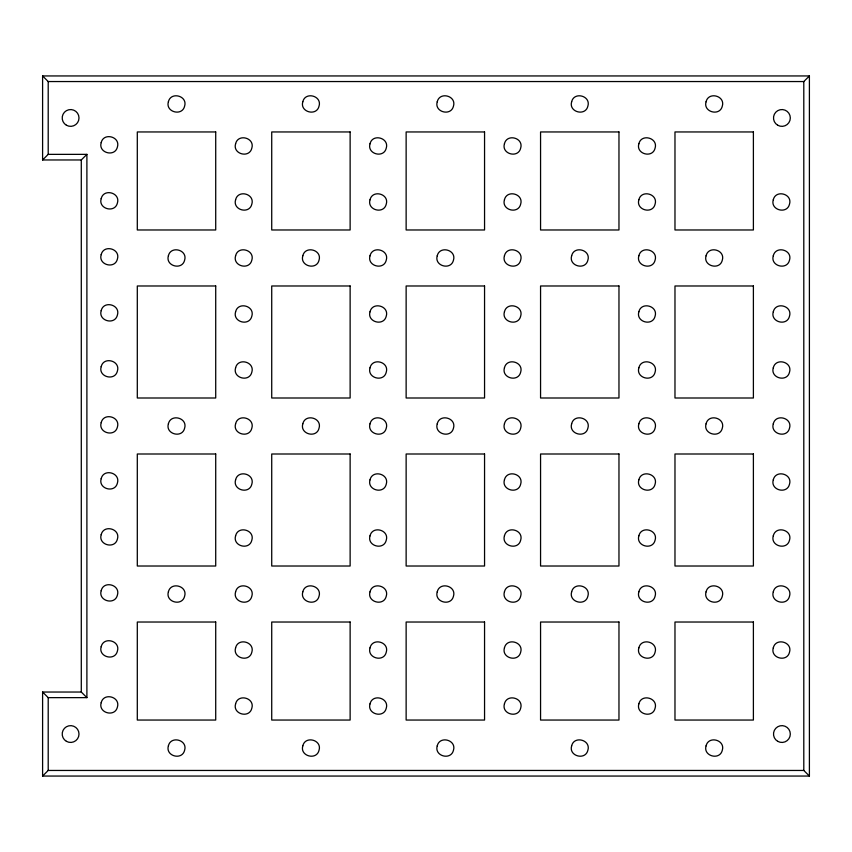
<?xml version="1.0" encoding="UTF-8"?>
<svg xmlns="http://www.w3.org/2000/svg" width="852" height="852" viewBox="0 0 852 852"><rect width="100%" height="100%" fill="white"/><g stroke="black" fill="none" stroke-linecap="round" stroke-linejoin="round"><path stroke-width="1.28" d="M42.6 159.963L48.202 154.361L48.202 81.547L42.6 75.945L42.6 159.963L81.291 159.963L86.893 154.361L48.202 154.361M42.6 692.037L48.202 697.639L86.893 697.639L81.291 692.037L42.6 692.037L42.6 776.055L48.202 770.453L803.798 770.453L809.4 776.055L809.4 75.945L42.6 75.945M48.202 81.547L803.798 81.547L809.4 75.945M42.6 776.055L809.4 776.055M803.798 81.547L803.798 770.453M86.893 154.361L86.893 697.639M81.291 159.963L81.291 692.037M48.202 697.639L48.202 770.453M101.186 142.635C97.991 152.955 115.009 157.513 117.416 146.981C120.601 136.661 103.582 132.103 101.186 142.635M101.186 198.644C97.991 208.964 115.009 213.522 117.416 202.989C120.601 192.669 103.582 188.111 101.186 198.644M101.186 254.652C97.991 264.972 115.009 269.53 117.416 258.997C120.601 248.677 103.582 244.119 101.186 254.652M101.186 310.66C97.991 320.98 115.009 325.539 117.416 315.006C120.601 304.686 103.582 300.128 101.186 310.66M101.186 366.669C97.991 376.989 115.009 381.547 117.416 371.014C120.601 360.694 103.582 356.136 101.186 366.669M101.186 422.677C97.991 432.997 115.009 437.555 117.416 427.022C120.601 416.703 103.582 412.144 101.186 422.677M101.186 478.686C97.991 489.005 115.009 493.564 117.416 483.031C120.601 472.711 103.582 468.153 101.186 478.686M101.186 534.694C97.991 545.014 115.009 549.572 117.416 539.039C120.601 528.719 103.582 524.161 101.186 534.694M101.186 590.702C97.991 601.022 115.009 605.58 117.416 595.047C120.601 584.728 103.582 580.169 101.186 590.702M168.387 101.782C165.203 112.091 182.221 116.66 184.618 106.127C187.813 95.807 170.794 91.249 168.387 101.782M101.186 646.711C97.991 657.03 115.009 661.589 117.416 651.056C120.601 640.736 103.582 636.178 101.186 646.711M101.186 702.719C97.991 713.039 115.009 717.597 117.416 707.064C120.601 696.744 103.582 692.186 101.186 702.719M168.387 255.802C165.203 266.122 182.221 270.68 184.618 260.148C187.813 249.828 170.794 245.269 168.387 255.802M168.387 423.827C165.203 434.147 182.221 438.705 184.618 428.173C187.813 417.853 170.794 413.295 168.387 423.827M168.387 591.852C165.203 602.172 182.221 606.731 184.618 596.198C187.813 585.878 170.794 581.32 168.387 591.852M235.599 143.786C232.415 154.105 249.434 158.664 251.83 148.131C255.014 137.811 237.996 133.253 235.599 143.786M235.599 199.794C232.415 210.114 249.434 214.672 251.83 204.139C255.014 193.819 237.996 189.261 235.599 199.794M168.387 745.873C165.203 756.193 182.221 760.751 184.618 750.218C187.813 739.909 170.794 735.34 168.387 745.873M235.599 255.802C232.415 266.122 249.434 270.68 251.83 260.148C255.014 249.828 237.996 245.269 235.599 255.802M235.599 311.811C232.415 322.131 249.434 326.689 251.83 316.156C255.014 305.836 237.996 301.278 235.599 311.811M235.599 367.819C232.415 378.139 249.434 382.697 251.83 372.164C255.014 361.844 237.996 357.286 235.599 367.819M235.599 423.827C232.415 434.147 249.434 438.705 251.83 428.173C255.014 417.853 237.996 413.295 235.599 423.827M235.599 479.836C232.415 490.156 249.434 494.714 251.83 484.181C255.014 473.861 237.996 469.303 235.599 479.836M235.599 535.844C232.415 546.164 249.434 550.722 251.83 540.189C255.014 529.869 237.996 525.311 235.599 535.844M235.599 591.852C232.415 602.172 249.434 606.731 251.83 596.198C255.014 585.878 237.996 581.32 235.599 591.852M302.811 101.782C299.627 112.091 316.646 116.66 319.042 106.127C322.226 95.807 305.208 91.249 302.811 101.782M235.599 647.861C232.415 658.181 249.434 662.739 251.83 652.206C255.014 641.886 237.996 637.328 235.599 647.861M235.599 703.869C232.415 714.189 249.434 718.747 251.83 708.214C255.014 697.894 237.996 693.336 235.599 703.869M302.811 255.802C299.627 266.122 316.646 270.68 319.042 260.148C322.226 249.828 305.208 245.269 302.811 255.802M302.811 423.827C299.627 434.147 316.646 438.705 319.042 428.173C322.226 417.853 305.208 413.295 302.811 423.827M302.811 591.852C299.627 602.172 316.646 606.731 319.042 596.198C322.226 585.878 305.208 581.32 302.811 591.852M370.024 143.786C366.829 154.105 383.858 158.664 386.254 148.131C389.439 137.811 372.42 133.253 370.024 143.786M370.024 199.794C366.829 210.114 383.858 214.672 386.254 204.139C389.439 193.819 372.42 189.261 370.024 199.794M302.811 745.873C299.627 756.193 316.646 760.751 319.042 750.218C322.226 739.909 305.208 735.34 302.811 745.873M370.024 255.802C366.829 266.122 383.858 270.68 386.254 260.148C389.439 249.828 372.42 245.269 370.024 255.802M370.024 311.811C366.829 322.131 383.858 326.689 386.254 316.156C389.439 305.836 372.42 301.278 370.024 311.811M370.024 367.819C366.829 378.139 383.858 382.697 386.254 372.164C389.439 361.844 372.42 357.286 370.024 367.819M370.024 423.827C366.829 434.147 383.858 438.705 386.254 428.173C389.439 417.853 372.42 413.295 370.024 423.827M370.024 479.836C366.829 490.156 383.858 494.714 386.254 484.181C389.439 473.861 372.42 469.303 370.024 479.836M370.024 535.844C366.829 546.164 383.858 550.722 386.254 540.189C389.439 529.869 372.42 525.311 370.024 535.844M370.024 591.852C366.829 602.172 383.858 606.731 386.254 596.198C389.439 585.878 372.42 581.32 370.024 591.852M437.236 101.782C434.041 112.091 451.059 116.66 453.466 106.127C456.651 95.807 439.632 91.249 437.236 101.782M370.024 647.861C366.829 658.181 383.858 662.739 386.254 652.206C389.439 641.886 372.42 637.328 370.024 647.861M370.024 703.869C366.829 714.189 383.858 718.747 386.254 708.214C389.439 697.894 372.42 693.336 370.024 703.869M437.236 255.802C434.041 266.122 451.059 270.68 453.466 260.148C456.651 249.828 439.632 245.269 437.236 255.802M437.236 423.827C434.041 434.147 451.059 438.705 453.466 428.173C456.651 417.853 439.632 413.295 437.236 423.827M437.236 591.852C434.041 602.172 451.059 606.731 453.466 596.198C456.651 585.878 439.632 581.32 437.236 591.852M504.437 143.786C501.253 154.105 518.272 158.664 520.668 148.131C523.863 137.811 506.844 133.253 504.437 143.786M504.437 199.794C501.253 210.114 518.272 214.672 520.668 204.139C523.863 193.819 506.844 189.261 504.437 199.794M437.236 745.873C434.041 756.193 451.059 760.751 453.466 750.218C456.651 739.909 439.632 735.34 437.236 745.873M504.437 255.802C501.253 266.122 518.272 270.68 520.668 260.148C523.863 249.828 506.844 245.269 504.437 255.802M504.437 311.811C501.253 322.131 518.272 326.689 520.668 316.156C523.863 305.836 506.844 301.278 504.437 311.811M504.437 367.819C501.253 378.139 518.272 382.697 520.668 372.164C523.863 361.844 506.844 357.286 504.437 367.819M504.437 423.827C501.253 434.147 518.272 438.705 520.668 428.173C523.863 417.853 506.844 413.295 504.437 423.827M504.437 479.836C501.253 490.156 518.272 494.714 520.668 484.181C523.863 473.861 506.844 469.303 504.437 479.836M504.437 535.844C501.253 546.164 518.272 550.722 520.668 540.189C523.863 529.869 506.844 525.311 504.437 535.844M504.437 591.852C501.253 602.172 518.272 606.731 520.668 596.198C523.863 585.878 506.844 581.32 504.437 591.852M571.649 101.782C568.465 112.091 585.484 116.66 587.88 106.127C591.064 95.807 574.046 91.249 571.649 101.782M504.437 647.861C501.253 658.181 518.272 662.739 520.668 652.206C523.863 641.886 506.844 637.328 504.437 647.861M504.437 703.869C501.253 714.189 518.272 718.747 520.668 708.214C523.863 697.894 506.844 693.336 504.437 703.869M571.649 255.802C568.465 266.122 585.484 270.68 587.88 260.148C591.064 249.828 574.046 245.269 571.649 255.802M571.649 423.827C568.465 434.147 585.484 438.705 587.88 428.173C591.064 417.853 574.046 413.295 571.649 423.827M571.649 591.852C568.465 602.172 585.484 606.731 587.88 596.198C591.064 585.878 574.046 581.32 571.649 591.852M638.862 143.786C635.677 154.105 652.696 158.664 655.092 148.131C658.276 137.811 641.258 133.253 638.862 143.786M638.862 199.794C635.677 210.114 652.696 214.672 655.092 204.139C658.276 193.819 641.258 189.261 638.862 199.794M571.649 745.873C568.465 756.193 585.484 760.751 587.88 750.218C591.064 739.909 574.046 735.34 571.649 745.873M638.862 255.802C635.677 266.122 652.696 270.68 655.092 260.148C658.276 249.828 641.258 245.269 638.862 255.802M638.862 311.811C635.677 322.131 652.696 326.689 655.092 316.156C658.276 305.836 641.258 301.278 638.862 311.811M638.862 367.819C635.677 378.139 652.696 382.697 655.092 372.164C658.276 361.844 641.258 357.286 638.862 367.819M638.862 423.827C635.677 434.147 652.696 438.705 655.092 428.173C658.276 417.853 641.258 413.295 638.862 423.827M638.862 479.836C635.677 490.156 652.696 494.714 655.092 484.181C658.276 473.861 641.258 469.303 638.862 479.836M638.862 535.844C635.677 546.164 652.696 550.722 655.092 540.189C658.276 529.869 641.258 525.311 638.862 535.844M638.862 591.852C635.677 602.172 652.696 606.731 655.092 596.198C658.276 585.878 641.258 581.32 638.862 591.852M706.074 101.782C702.879 112.091 719.897 116.66 722.304 106.127C725.489 95.807 708.47 91.249 706.074 101.782M638.862 647.861C635.677 658.181 652.696 662.739 655.092 652.206C658.276 641.886 641.258 637.328 638.862 647.861M638.862 703.869C635.677 714.189 652.696 718.747 655.092 708.214C658.276 697.894 641.258 693.336 638.862 703.869M706.074 255.802C702.879 266.122 719.897 270.68 722.304 260.148C725.489 249.828 708.47 245.269 706.074 255.802M706.074 423.827C702.879 434.147 719.897 438.705 722.304 428.173C725.489 417.853 708.47 413.295 706.074 423.827M706.074 591.852C702.879 602.172 719.897 606.731 722.304 596.198C725.489 585.878 708.47 581.32 706.074 591.852M773.286 199.794C770.091 210.114 787.11 214.672 789.506 204.139C792.701 193.819 775.682 189.261 773.286 199.794M706.074 745.873C702.879 756.193 719.897 760.751 722.304 750.218C725.489 739.909 708.47 735.34 706.074 745.873M773.286 255.802C770.091 266.122 787.11 270.68 789.506 260.148C792.701 249.828 775.682 245.269 773.286 255.802M773.286 311.811C770.091 322.131 787.11 326.689 789.506 316.156C792.701 305.836 775.682 301.278 773.286 311.811M773.286 367.819C770.091 378.139 787.11 382.697 789.506 372.164C792.701 361.844 775.682 357.286 773.286 367.819M773.286 423.827C770.091 434.147 787.11 438.705 789.506 428.173C792.701 417.853 775.682 413.295 773.286 423.827M773.286 479.836C770.091 490.156 787.11 494.714 789.506 484.181C792.701 473.861 775.682 469.303 773.286 479.836M773.286 535.844C770.091 546.164 787.11 550.722 789.506 540.189C792.701 529.869 775.682 525.311 773.286 535.844M773.286 591.852C770.091 602.172 787.11 606.731 789.506 596.198C792.701 585.878 775.682 581.32 773.286 591.852M773.286 647.861C770.091 658.181 787.11 662.739 789.506 652.206C792.701 641.886 775.682 637.328 773.286 647.861M215.716 131.953L137.3 131.953L137.3 229.976L215.716 229.976L215.716 131.953M350.129 131.953L271.724 131.953L271.724 229.976L350.129 229.976L350.129 131.953M484.554 131.953L406.138 131.953L406.138 229.976L484.554 229.976L484.554 131.953M618.967 131.953L540.562 131.953L540.562 229.976L618.967 229.976L618.967 131.953M753.392 131.953L674.976 131.953L674.976 229.976L753.392 229.976L753.392 131.953M215.716 285.984L137.3 285.984L137.3 398.001L215.716 398.001L215.716 285.984M350.129 285.984L271.724 285.984L271.724 398.001L350.129 398.001L350.129 285.984M484.554 285.984L406.138 285.984L406.138 398.001L484.554 398.001L484.554 285.984M618.967 285.984L540.562 285.984L540.562 398.001L618.967 398.001L618.967 285.984M753.392 285.984L674.976 285.984L674.976 398.001L753.392 398.001L753.392 285.984M215.716 453.999L137.3 453.999L137.3 566.016L215.716 566.016L215.716 453.999M350.129 453.999L271.724 453.999L271.724 566.016L350.129 566.016L350.129 453.999M484.554 453.999L406.138 453.999L406.138 566.016L484.554 566.016L484.554 453.999M618.967 453.999L540.562 453.999L540.562 566.016L618.967 566.016L618.967 453.999M753.392 453.999L674.976 453.999L674.976 566.016L753.392 566.016L753.392 453.999M215.716 622.024L137.3 622.024L137.3 720.047L215.716 720.047L215.716 622.024M350.129 622.024L271.724 622.024L271.724 720.047L350.129 720.047L350.129 622.024M484.554 622.024L406.138 622.024L406.138 720.047L484.554 720.047L484.554 622.024M618.967 622.024L540.562 622.024L540.562 720.047L618.967 720.047L618.967 622.024M753.392 622.024L674.976 622.024L674.976 720.047L753.392 720.047L753.392 622.024M777.706 125.233A8.403 8.403 0 0 0 790.315 117.959A8.403 8.403 0 0 0 777.706 110.675A8.403 8.403 0 0 0 777.706 125.233M66.403 125.233A8.403 8.403 0 0 0 79.002 117.959A8.403 8.403 0 0 0 66.403 110.675A8.403 8.403 0 0 0 66.403 125.233M777.706 741.325A8.403 8.403 0 0 0 790.315 734.041A8.403 8.403 0 0 0 777.706 726.767A8.403 8.403 0 0 0 777.706 741.325M66.403 741.325A8.403 8.403 0 0 0 79.002 734.041A8.403 8.403 0 0 0 66.403 726.767A8.403 8.403 0 0 0 66.403 741.325"/></g></svg>
